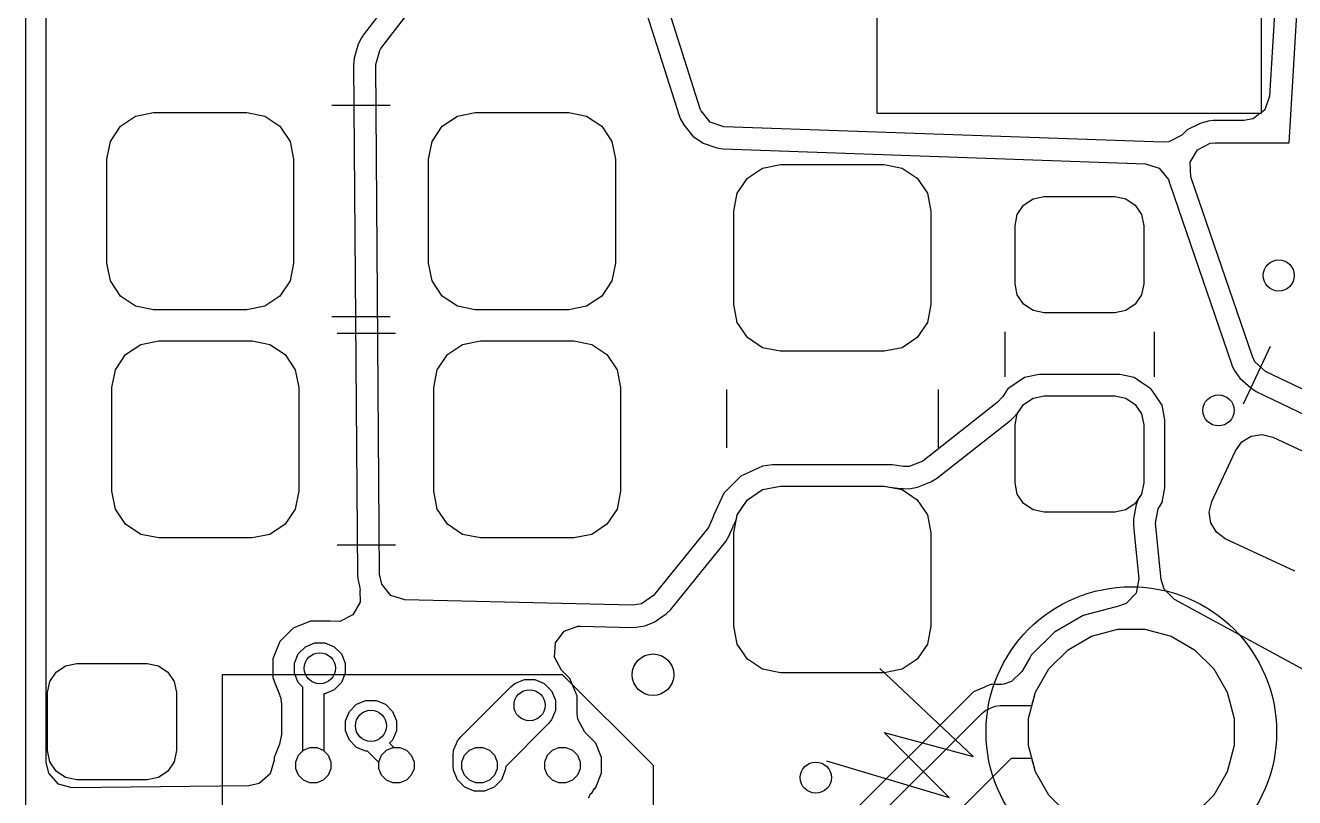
# Model space of a CAD drawing. Extents: x -28 to 34.6, y -6.7 to 48.3.
# Drawn here: x 15.5 to 21.61, y 0.62 to 4.34 of the extents above; entities that cross this region are included whole.
import ezdxf

# ---------------------------------------------------------------- set-up
doc = ezdxf.new("R2010")
doc.units = 0
doc.layers.add('BLACK', color=7, linetype='CONTINUOUS')

msp = doc.modelspace()

# ---------------------------------------------------------------- linework, layer by layer
at = {"layer": 'BLACK', "linetype": 'CONTINUOUS'}
for p, q in [((15.497245, 15.404511), (15.497245, 0)), ((15.597745, 0.785626), (15.597745, 6.620496)), ((21.584332, 3.771502), (21.756669, 6.615072)), ((19.599332, 3.911502), (19.599332, 5.411502)), ((19.599332, 3.911502), (19.599332, 5.411502)), ((21.449332, 5.411502), (21.449332, 3.911502)), ((21.449332, 5.411502), (21.449332, 3.911502)), ((18.747915, 3.934923), (18.394417, 5.051232)), ((18.343286, 4.857936), (18.645797, 3.902635)), ((17.210094, 4.225239), (17.581309, 4.711354)), ((21.531089, 4.663388), (21.490587, 3.995101)), ((17.258321, 4.464861), (17.124959, 4.290219)), ((17.122185, 4.286415), (17.11591, 4.277396)), ((17.124959, 4.290219), (17.122185, 4.286415)), ((17.100837, 4.245618), (17.081669, 4.178445)), ((17.100839, 4.245622), (17.100837, 4.245618)), ((17.11591, 4.277396), (17.100839, 4.245622)), ((17.203828, 4.216232), (17.210094, 4.225239)), ((17.081667, 4.178437), (17.077558, 4.148226)), ((17.081669, 4.178445), (17.081667, 4.178437)), ((17.184656, 4.149045), (17.203828, 4.216232)), ((17.077558, 4.148226), (17.096316, 1.690893)), ((17.201693, 1.917138), (17.184656, 4.149045)), ((21.490587, 3.995101), (21.466883, 3.929375)), ((16.028228, 3.899375), (16.114332, 3.916502)), ((16.028228, 3.899375), (16.114332, 3.916502)), ((16.114332, 3.916502), (16.564332, 3.916502)), ((16.114332, 3.916502), (16.564332, 3.916502)), ((16.564332, 3.916502), (16.650436, 3.899375)), ((16.564332, 3.916502), (16.650436, 3.899375)), ((17.254912, 3.951502), (16.973752, 3.951502)), ((17.578228, 3.899375), (17.664332, 3.916502)), ((17.578228, 3.899375), (17.664332, 3.916502)), ((17.664332, 3.916502), (18.114332, 3.916502)), ((17.664332, 3.916502), (18.114332, 3.916502)), ((18.114332, 3.916502), (18.200436, 3.899375)), ((18.114332, 3.916502), (18.200436, 3.899375)), ((18.751598, 3.924833), (18.747915, 3.934923)), ((18.795473, 3.870458), (18.751598, 3.924833)), ((21.466883, 3.929375), (21.449332, 3.915937)), ((21.449332, 3.915937), (21.449332, 3.911502)), ((15.955233, 3.850601), (16.028228, 3.899375)), ((15.955233, 3.850601), (16.028228, 3.899375)), ((16.650436, 3.899375), (16.723431, 3.850601)), ((16.650436, 3.899375), (16.723431, 3.850601)), ((17.505233, 3.850601), (17.578228, 3.899375)), ((17.505233, 3.850601), (17.578228, 3.899375)), ((18.200436, 3.899375), (18.273431, 3.850601)), ((18.200436, 3.899375), (18.273431, 3.850601)), ((18.645797, 3.902635), (18.647317, 3.898174)), ((18.647317, 3.898174), (18.650989, 3.888113)), ((18.650989, 3.888113), (18.650992, 3.888107)), ((18.650992, 3.888107), (18.668244, 3.857584)), ((18.668244, 3.857584), (18.668246, 3.85758)), ((18.668246, 3.85758), (18.712123, 3.803203)), ((18.861781, 3.848434), (18.795473, 3.870458)), ((21.449332, 3.911502), (19.599332, 3.911502)), ((21.449332, 3.911502), (19.599332, 3.911502)), ((21.156026, 3.864682), (21.093824, 3.832862)), ((21.156027, 3.864683), (21.156026, 3.864682)), ((21.19479, 3.875966), (21.156027, 3.864683)), ((21.217857, 3.878132), (21.19479, 3.875966)), ((21.217879, 3.878134), (21.217857, 3.878132)), ((21.227883, 3.878602), (21.217879, 3.878134)), ((21.366814, 3.878602), (21.227883, 3.878602)), ((21.411408, 3.886898), (21.366814, 3.878602)), ((21.443541, 3.911502), (21.411408, 3.886898)), ((21.449332, 3.911502), (21.443541, 3.911502)), ((15.906459, 3.777606), (15.955233, 3.850601)), ((15.906459, 3.777606), (15.955233, 3.850601)), ((16.723431, 3.850601), (16.772205, 3.777606)), ((16.723431, 3.850601), (16.772205, 3.777606)), ((17.456459, 3.777606), (17.505233, 3.850601)), ((17.456459, 3.777606), (17.505233, 3.850601)), ((18.273431, 3.850601), (18.322205, 3.777606)), ((18.273431, 3.850601), (18.322205, 3.777606)), ((18.712123, 3.803203), (18.712126, 3.803201)), ((18.712126, 3.803201), (18.76171, 3.76882)), ((20.978047, 3.77418), (18.861781, 3.848434)), ((21.067682, 3.808092), (21.005479, 3.776272)), ((21.093819, 3.832858), (21.067682, 3.808092)), ((21.093824, 3.832862), (21.093819, 3.832858)), ((15.889332, 3.691502), (15.906459, 3.777606)), ((15.889332, 3.691502), (15.906459, 3.777606)), ((16.772205, 3.777606), (16.789332, 3.691502)), ((16.772205, 3.777606), (16.789332, 3.691502)), ((17.439332, 3.691502), (17.456459, 3.777606)), ((17.439332, 3.691502), (17.456459, 3.777606)), ((18.322205, 3.777606), (18.339332, 3.691502)), ((18.322205, 3.777606), (18.339332, 3.691502)), ((18.76171, 3.76882), (18.761712, 3.768819)), ((18.761712, 3.768819), (18.761714, 3.768818)), ((18.761714, 3.768818), (18.761716, 3.768818)), ((18.761716, 3.768818), (18.761717, 3.768817)), ((18.761717, 3.768817), (18.828014, 3.746796)), ((18.828014, 3.746796), (18.828018, 3.746796)), ((18.828018, 3.746796), (18.828022, 3.746794)), ((18.828022, 3.746794), (18.858025, 3.7414)), ((18.858025, 3.7414), (20.892429, 3.670019)), ((21.005479, 3.776272), (20.978047, 3.77418)), ((21.107477, 3.677114), (21.142601, 3.737513)), ((21.142601, 3.737513), (21.204804, 3.769334)), ((21.204804, 3.769334), (21.227889, 3.771502)), ((21.227889, 3.771502), (21.584332, 3.771502)), ((15.889332, 3.191502), (15.889332, 3.691502)), ((15.889332, 3.191502), (15.889332, 3.691502)), ((16.789332, 3.691502), (16.789332, 3.191502)), ((16.789332, 3.691502), (16.789332, 3.191502)), ((17.439332, 3.191502), (17.439332, 3.691502)), ((17.439332, 3.191502), (17.439332, 3.691502)), ((18.339332, 3.691502), (18.339332, 3.191502)), ((18.339332, 3.691502), (18.339332, 3.191502)), ((20.892429, 3.670019), (20.958735, 3.647995)), ((21.110582, 3.607314), (21.107477, 3.677114)), ((18.975233, 3.600601), (19.048228, 3.649375)), ((18.975233, 3.600601), (19.048228, 3.649375)), ((19.048228, 3.649375), (19.134332, 3.666502)), ((19.048228, 3.649375), (19.134332, 3.666502)), ((19.134332, 3.666502), (19.634332, 3.666502)), ((19.134332, 3.666502), (19.634332, 3.666502)), ((19.634332, 3.666502), (19.720436, 3.649375)), ((19.634332, 3.666502), (19.720436, 3.649375)), ((19.720436, 3.649375), (19.793431, 3.600601)), ((19.720436, 3.649375), (19.793431, 3.600601)), ((20.958735, 3.647995), (21.00261, 3.59362)), ((21.407493, 2.740651), (21.110582, 3.607314)), ((18.926459, 3.527606), (18.975233, 3.600601)), ((18.926459, 3.527606), (18.975233, 3.600601)), ((19.793431, 3.600601), (19.842205, 3.527606)), ((19.793431, 3.600601), (19.842205, 3.527606)), ((21.00261, 3.59362), (21.007647, 3.576762)), ((21.007647, 3.576762), (21.008129, 3.576889)), ((21.008129, 3.576889), (21.009263, 3.572603)), ((21.009263, 3.572603), (21.306174, 2.70594)), ((18.909332, 3.441502), (18.926459, 3.527606)), ((18.909332, 3.441502), (18.926459, 3.527606)), ((19.842205, 3.527606), (19.859332, 3.441502)), ((19.842205, 3.527606), (19.859332, 3.441502)), ((20.305337, 3.470497), (20.350756, 3.500845)), ((20.305337, 3.470497), (20.350756, 3.500845)), ((20.350756, 3.500845), (20.404332, 3.511502)), ((20.350756, 3.500845), (20.404332, 3.511502)), ((20.404332, 3.511502), (20.744332, 3.511502)), ((20.404332, 3.511502), (20.744332, 3.511502)), ((20.744332, 3.511502), (20.797908, 3.500845)), ((20.744332, 3.511502), (20.797908, 3.500845)), ((20.797908, 3.500845), (20.843327, 3.470497)), ((20.797908, 3.500845), (20.843327, 3.470497)), ((18.909332, 2.991502), (18.909332, 3.441502)), ((18.909332, 2.991502), (18.909332, 3.441502)), ((19.859332, 3.441502), (19.859332, 2.991502)), ((19.859332, 3.441502), (19.859332, 2.991502)), ((20.264332, 3.371502), (20.274989, 3.425078)), ((20.264332, 3.371502), (20.274989, 3.425078)), ((20.274989, 3.425078), (20.305337, 3.470497)), ((20.274989, 3.425078), (20.305337, 3.470497)), ((20.843327, 3.470497), (20.873675, 3.425078)), ((20.843327, 3.470497), (20.873675, 3.425078)), ((20.873675, 3.425078), (20.884332, 3.371502)), ((20.873675, 3.425078), (20.884332, 3.371502)), ((20.264332, 3.091502), (20.264332, 3.371502)), ((20.264332, 3.091502), (20.264332, 3.371502)), ((20.884332, 3.371502), (20.884332, 3.091502)), ((20.884332, 3.371502), (20.884332, 3.091502)), ((15.906459, 3.105398), (15.889332, 3.191502)), ((15.906459, 3.105398), (15.889332, 3.191502)), ((16.789332, 3.191502), (16.772205, 3.105398)), ((16.789332, 3.191502), (16.772205, 3.105398)), ((17.456459, 3.105398), (17.439332, 3.191502)), ((17.456459, 3.105398), (17.439332, 3.191502)), ((18.339332, 3.191502), (18.322205, 3.105398)), ((18.339332, 3.191502), (18.322205, 3.105398)), ((15.955233, 3.032403), (15.906459, 3.105398)), ((15.955233, 3.032403), (15.906459, 3.105398)), ((16.772205, 3.105398), (16.723431, 3.032403)), ((16.772205, 3.105398), (16.723431, 3.032403)), ((17.505233, 3.032403), (17.456459, 3.105398)), ((17.505233, 3.032403), (17.456459, 3.105398)), ((18.322205, 3.105398), (18.273431, 3.032403)), ((18.322205, 3.105398), (18.273431, 3.032403)), ((20.274989, 3.037926), (20.264332, 3.091502)), ((20.274989, 3.037926), (20.264332, 3.091502)), ((20.884332, 3.091502), (20.873675, 3.037926)), ((20.884332, 3.091502), (20.873675, 3.037926)), ((16.028228, 2.983629), (15.955233, 3.032403)), ((16.028228, 2.983629), (15.955233, 3.032403)), ((16.723431, 3.032403), (16.650436, 2.983629)), ((16.723431, 3.032403), (16.650436, 2.983629)), ((17.578228, 2.983629), (17.505233, 3.032403)), ((17.578228, 2.983629), (17.505233, 3.032403)), ((18.273431, 3.032403), (18.200436, 2.983629)), ((18.273431, 3.032403), (18.200436, 2.983629)), ((20.305337, 2.992507), (20.274989, 3.037926)), ((20.305337, 2.992507), (20.274989, 3.037926)), ((20.873675, 3.037926), (20.843327, 2.992507)), ((20.873675, 3.037926), (20.843327, 2.992507)), ((16.114332, 2.966502), (16.028228, 2.983629)), ((16.114332, 2.966502), (16.028228, 2.983629)), ((16.564332, 2.966502), (16.114332, 2.966502)), ((16.564332, 2.966502), (16.114332, 2.966502)), ((16.650436, 2.983629), (16.564332, 2.966502)), ((16.650436, 2.983629), (16.564332, 2.966502)), ((17.664332, 2.966502), (17.578228, 2.983629)), ((17.664332, 2.966502), (17.578228, 2.983629)), ((18.114332, 2.966502), (17.664332, 2.966502)), ((18.114332, 2.966502), (17.664332, 2.966502)), ((18.200436, 2.983629), (18.114332, 2.966502)), ((18.200436, 2.983629), (18.114332, 2.966502)), ((18.926459, 2.905398), (18.909332, 2.991502)), ((18.926459, 2.905398), (18.909332, 2.991502)), ((19.859332, 2.991502), (19.842205, 2.905398)), ((19.859332, 2.991502), (19.842205, 2.905398)), ((20.350756, 2.962159), (20.305337, 2.992507)), ((20.350756, 2.962159), (20.305337, 2.992507)), ((20.404332, 2.951502), (20.350756, 2.962159)), ((20.404332, 2.951502), (20.350756, 2.962159)), ((20.744332, 2.951502), (20.404332, 2.951502)), ((20.744332, 2.951502), (20.404332, 2.951502)), ((20.797908, 2.962159), (20.744332, 2.951502)), ((20.797908, 2.962159), (20.744332, 2.951502)), ((20.843327, 2.992507), (20.797908, 2.962159)), ((20.843327, 2.992507), (20.797908, 2.962159)), ((17.254912, 2.931502), (16.973752, 2.931502)), ((18.975233, 2.832403), (18.926459, 2.905398)), ((18.975233, 2.832403), (18.926459, 2.905398)), ((19.842205, 2.905398), (19.793431, 2.832403)), ((19.842205, 2.905398), (19.793431, 2.832403)), ((16.053228, 2.799375), (16.139332, 2.816502)), ((16.053228, 2.799375), (16.139332, 2.816502)), ((16.139332, 2.816502), (16.589332, 2.816502)), ((16.139332, 2.816502), (16.589332, 2.816502)), ((16.589332, 2.816502), (16.675436, 2.799375)), ((16.589332, 2.816502), (16.675436, 2.799375)), ((17.279912, 2.851502), (16.998752, 2.851502)), ((17.603228, 2.799375), (17.689332, 2.816502)), ((17.603228, 2.799375), (17.689332, 2.816502)), ((17.689332, 2.816502), (18.139332, 2.816502)), ((17.689332, 2.816502), (18.139332, 2.816502)), ((18.139332, 2.816502), (18.225436, 2.799375)), ((18.139332, 2.816502), (18.225436, 2.799375)), ((19.048228, 2.783629), (18.975233, 2.832403)), ((19.048228, 2.783629), (18.975233, 2.832403)), ((19.793431, 2.832403), (19.720436, 2.783629)), ((19.793431, 2.832403), (19.720436, 2.783629)), ((20.214332, 2.859338), (20.214332, 2.643666)), ((20.934332, 2.859338), (20.934332, 2.643666)), ((15.980233, 2.750601), (16.053228, 2.799375)), ((15.980233, 2.750601), (16.053228, 2.799375)), ((16.675436, 2.799375), (16.748431, 2.750601)), ((16.675436, 2.799375), (16.748431, 2.750601)), ((17.530233, 2.750601), (17.603228, 2.799375)), ((17.530233, 2.750601), (17.603228, 2.799375)), ((18.225436, 2.799375), (18.298431, 2.750601)), ((18.225436, 2.799375), (18.298431, 2.750601)), ((19.134332, 2.766502), (19.048228, 2.783629)), ((19.134332, 2.766502), (19.048228, 2.783629)), ((19.634332, 2.766502), (19.134332, 2.766502)), ((19.634332, 2.766502), (19.134332, 2.766502)), ((19.720436, 2.783629), (19.634332, 2.766502)), ((19.720436, 2.783629), (19.634332, 2.766502)), ((21.365004, 2.512851), (21.494867, 2.791343)), ((15.931459, 2.677606), (15.980233, 2.750601)), ((15.931459, 2.677606), (15.980233, 2.750601)), ((16.748431, 2.750601), (16.797205, 2.677606)), ((16.748431, 2.750601), (16.797205, 2.677606)), ((17.481459, 2.677606), (17.530233, 2.750601)), ((17.481459, 2.677606), (17.530233, 2.750601)), ((18.298431, 2.750601), (18.347205, 2.677606)), ((18.298431, 2.750601), (18.347205, 2.677606)), ((21.306174, 2.70594), (21.310651, 2.694912)), ((21.310651, 2.694912), (21.3224, 2.670036)), ((21.419242, 2.715775), (21.407493, 2.740651)), ((21.471177, 2.669036), (21.419242, 2.715775)), ((15.914332, 2.591502), (15.931459, 2.677606)), ((15.914332, 2.591502), (15.931459, 2.677606)), ((16.797205, 2.677606), (16.814332, 2.591502)), ((16.797205, 2.677606), (16.814332, 2.591502)), ((17.464332, 2.591502), (17.481459, 2.677606)), ((17.464332, 2.591502), (17.481459, 2.677606)), ((18.347205, 2.677606), (18.364332, 2.591502)), ((18.347205, 2.677606), (18.364332, 2.591502)), ((20.309869, 2.639555), (20.229787, 2.586047)), ((20.309873, 2.639557), (20.309869, 2.639555)), ((20.380483, 2.653602), (20.309873, 2.639557)), ((20.380488, 2.653602), (20.380483, 2.653602)), ((20.768176, 2.653602), (20.380488, 2.653602)), ((20.76818, 2.653602), (20.768176, 2.653602)), ((20.83879, 2.639557), (20.76818, 2.653602)), ((20.838793, 2.639556), (20.83879, 2.639557)), ((20.838795, 2.639555), (20.838793, 2.639556)), ((20.87087, 2.618123), (20.838795, 2.639555)), ((21.3224, 2.670036), (21.347598, 2.636166)), ((21.347598, 2.636166), (21.399533, 2.589427)), ((22.199397, 2.319788), (21.471177, 2.669036)), ((15.914332, 2.091502), (15.914332, 2.591502)), ((15.914332, 2.091502), (15.914332, 2.591502)), ((16.814332, 2.591502), (16.814332, 2.091502)), ((16.814332, 2.591502), (16.814332, 2.091502)), ((17.464332, 2.091502), (17.464332, 2.591502)), ((17.464332, 2.091502), (17.464332, 2.591502)), ((18.364332, 2.591502), (18.364332, 2.091502)), ((18.364332, 2.591502), (18.364332, 2.091502)), ((18.874332, 2.582082), (18.874332, 2.300922)), ((19.894332, 2.582082), (19.894332, 2.300922)), ((20.229787, 2.586047), (20.204775, 2.548614)), ((20.918876, 2.586047), (20.87087, 2.618123)), ((20.927952, 2.572463), (20.918876, 2.586047)), ((20.972385, 2.505965), (20.927952, 2.572463)), ((21.399533, 2.589427), (21.424864, 2.572467)), ((21.424864, 2.572467), (22.153084, 2.223219)), ((20.178449, 2.520134), (19.819455, 2.237081)), ((20.204775, 2.548614), (20.178449, 2.520134)), ((20.274989, 2.465078), (20.305337, 2.510497)), ((20.274989, 2.465078), (20.305337, 2.510497)), ((20.279121, 2.471263), (20.305337, 2.510497)), ((20.305337, 2.510497), (20.350756, 2.540845)), ((20.305337, 2.510497), (20.350756, 2.540845)), ((20.305337, 2.510497), (20.350756, 2.540845)), ((20.350756, 2.540845), (20.404332, 2.551502)), ((20.350756, 2.540845), (20.404332, 2.551502)), ((20.350756, 2.540845), (20.404332, 2.551502)), ((20.404332, 2.551502), (20.744332, 2.551502)), ((20.404332, 2.551502), (20.744332, 2.551502)), ((20.404332, 2.551502), (20.744332, 2.551502)), ((20.744332, 2.551502), (20.797908, 2.540845)), ((20.744332, 2.551502), (20.797908, 2.540845)), ((20.744332, 2.551502), (20.797908, 2.540845)), ((20.797908, 2.540845), (20.843327, 2.510497)), ((20.797908, 2.540845), (20.843327, 2.510497)), ((20.797908, 2.540845), (20.843327, 2.510497)), ((20.843327, 2.510497), (20.873675, 2.465078)), ((20.843327, 2.510497), (20.873675, 2.465078)), ((20.843327, 2.510497), (20.873675, 2.465078)), ((20.24476, 2.436032), (20.257096, 2.447435)), ((20.257096, 2.447435), (20.279121, 2.471263)), ((20.264332, 2.411502), (20.274989, 2.465078)), ((20.264332, 2.411502), (20.274989, 2.465078)), ((20.873675, 2.465078), (20.884332, 2.411502)), ((20.873675, 2.465078), (20.884332, 2.411502)), ((20.873675, 2.465078), (20.884332, 2.411502)), ((20.972385, 2.505962), (20.972385, 2.505965)), ((20.972386, 2.505961), (20.972385, 2.505962)), ((20.986431, 2.435351), (20.972386, 2.505961)), ((19.885766, 2.152979), (20.24476, 2.436032)), ((20.264332, 2.131502), (20.264332, 2.411502)), ((20.264332, 2.131502), (20.264332, 2.411502)), ((20.884332, 2.411502), (20.884332, 2.131502)), ((20.884332, 2.411502), (20.884332, 2.131502)), ((20.884332, 2.411502), (20.884332, 2.131502)), ((20.986432, 2.435349), (20.986431, 2.435351)), ((20.986432, 2.435346), (20.986432, 2.435349)), ((20.986432, 2.107658), (20.986432, 2.435346)), ((21.325832, 2.286874), (21.356978, 2.329353)), ((21.325832, 2.286874), (21.356978, 2.329353)), ((21.356978, 2.329353), (21.402011, 2.356679)), ((21.356978, 2.329353), (21.402011, 2.356679)), ((21.402011, 2.356679), (21.454072, 2.364693)), ((21.402011, 2.356679), (21.454072, 2.364693)), ((21.454072, 2.364693), (21.505237, 2.352172)), ((21.454072, 2.364693), (21.505237, 2.352172)), ((21.505237, 2.352172), (21.840571, 2.195804)), ((21.505237, 2.352172), (21.840571, 2.195804)), ((21.211725, 2.042171), (21.325832, 2.286874)), ((21.211725, 2.042171), (21.325832, 2.286874)), ((19.048362, 2.212329), (18.94382, 2.16358)), ((19.04837, 2.212331), (19.048362, 2.212329)), ((19.096003, 2.218602), (19.04837, 2.212331)), ((19.672652, 2.218602), (19.096003, 2.218602)), ((19.672659, 2.218602), (19.672652, 2.218602)), ((19.672663, 2.218602), (19.672659, 2.218602)), ((19.672671, 2.218601), (19.672663, 2.218602)), ((19.726496, 2.211515), (19.672671, 2.218601)), ((19.754623, 2.211031), (19.726496, 2.211515)), ((19.819455, 2.237081), (19.754623, 2.211031)), ((18.94382, 2.16358), (18.862254, 2.082014)), ((19.859386, 2.137703), (19.885766, 2.152979)), ((15.931459, 2.005398), (15.914332, 2.091502)), ((15.931459, 2.005398), (15.914332, 2.091502)), ((16.814332, 2.091502), (16.797205, 2.005398)), ((16.814332, 2.091502), (16.797205, 2.005398)), ((17.481459, 2.005398), (17.464332, 2.091502)), ((17.481459, 2.005398), (17.464332, 2.091502)), ((18.364332, 2.091502), (18.347205, 2.005398)), ((18.364332, 2.091502), (18.347205, 2.005398)), ((18.862254, 2.082014), (18.813504, 1.977469)), ((18.975233, 2.050601), (19.048228, 2.099375)), ((18.975233, 2.050601), (19.048228, 2.099375)), ((18.975233, 2.050601), (19.048228, 2.099375)), ((19.048228, 2.099375), (19.134332, 2.116502)), ((19.048228, 2.099375), (19.134332, 2.116502)), ((19.048228, 2.099375), (19.134332, 2.116502)), ((19.134332, 2.116502), (19.634332, 2.116502)), ((19.134332, 2.116502), (19.634332, 2.116502)), ((19.134332, 2.116502), (19.634332, 2.116502)), ((19.634332, 2.116502), (19.660429, 2.111312)), ((19.634332, 2.116502), (19.720436, 2.099375)), ((19.634332, 2.116502), (19.720436, 2.099375)), ((19.660429, 2.111312), (19.673699, 2.110441)), ((19.673699, 2.110441), (19.712518, 2.105331)), ((19.712518, 2.105331), (19.724653, 2.104431)), ((19.720436, 2.099375), (19.793431, 2.050601)), ((19.720436, 2.099375), (19.793431, 2.050601)), ((19.724653, 2.104431), (19.75278, 2.103947)), ((19.75278, 2.103947), (19.794554, 2.111653)), ((19.794554, 2.111653), (19.859386, 2.137703)), ((20.274989, 2.077926), (20.264332, 2.131502)), ((20.274989, 2.077926), (20.264332, 2.131502)), ((20.884332, 2.131502), (20.873675, 2.077926)), ((20.884332, 2.131502), (20.873675, 2.077926)), ((20.884332, 2.131502), (20.873675, 2.077926)), ((20.972385, 2.037039), (20.986432, 2.107658)), ((18.926459, 1.977606), (18.975233, 2.050601)), ((18.926459, 1.977606), (18.975233, 2.050601)), ((18.948888, 2.011174), (18.975233, 2.050601)), ((19.793431, 2.050601), (19.842205, 1.977606)), ((19.793431, 2.050601), (19.842205, 1.977606)), ((20.305337, 2.032507), (20.274989, 2.077926)), ((20.305337, 2.032507), (20.274989, 2.077926)), ((20.350756, 2.002159), (20.305337, 2.032507)), ((20.350756, 2.002159), (20.305337, 2.032507)), ((20.843327, 2.032507), (20.797908, 2.002159)), ((20.843327, 2.032507), (20.797908, 2.002159)), ((20.84828, 2.027087), (20.835365, 1.958435)), ((20.873675, 2.077926), (20.843327, 2.032507)), ((20.873675, 2.077926), (20.843327, 2.032507)), ((20.848284, 2.0271), (20.84828, 2.027087)), ((20.859193, 2.056254), (20.848284, 2.0271)), ((20.873675, 2.077926), (20.859193, 2.056254)), ((20.953536, 2.007291), (20.960897, 2.019848)), ((20.960897, 2.019848), (20.972385, 2.037039)), ((21.199205, 1.991007), (21.211725, 2.042171)), ((21.199205, 1.991007), (21.211725, 2.042171)), ((15.980233, 1.932403), (15.931459, 2.005398)), ((15.980233, 1.932403), (15.931459, 2.005398)), ((16.797205, 2.005398), (16.748431, 1.932403)), ((16.797205, 2.005398), (16.748431, 1.932403)), ((17.530233, 1.932403), (17.481459, 2.005398)), ((17.530233, 1.932403), (17.481459, 2.005398)), ((18.347205, 2.005398), (18.298431, 1.932403)), ((18.347205, 2.005398), (18.298431, 1.932403)), ((18.809393, 1.968788), (18.787262, 1.917138)), ((18.81085, 1.968363), (18.809393, 1.968788)), ((18.813504, 1.977469), (18.81085, 1.968363)), ((18.909332, 1.891502), (18.926459, 1.977606)), ((18.909332, 1.891502), (18.926459, 1.977606)), ((18.918058, 1.948269), (18.922532, 1.957864)), ((18.922532, 1.957864), (18.926459, 1.977606)), ((18.926459, 1.977606), (18.945479, 2.006073)), ((18.945479, 2.006073), (18.945648, 2.006845)), ((18.945648, 2.006845), (18.948888, 2.011174)), ((19.842205, 1.977606), (19.859332, 1.891502)), ((19.842205, 1.977606), (19.859332, 1.891502)), ((20.404332, 1.991502), (20.350756, 2.002159)), ((20.404332, 1.991502), (20.350756, 2.002159)), ((20.744332, 1.991502), (20.404332, 1.991502)), ((20.744332, 1.991502), (20.404332, 1.991502)), ((20.797908, 2.002159), (20.744332, 1.991502)), ((20.797908, 2.002159), (20.744332, 1.991502)), ((20.835365, 1.958429), (20.834806, 1.945462)), ((20.835365, 1.958435), (20.835365, 1.958429)), ((20.940619, 1.938629), (20.953536, 2.007291)), ((21.207219, 1.938945), (21.199205, 1.991007)), ((21.207219, 1.938945), (21.199205, 1.991007)), ((16.053228, 1.883629), (15.980233, 1.932403)), ((16.053228, 1.883629), (15.980233, 1.932403)), ((16.748431, 1.932403), (16.675436, 1.883629)), ((16.748431, 1.932403), (16.675436, 1.883629)), ((17.203414, 1.691705), (17.201693, 1.917138)), ((17.603228, 1.883629), (17.530233, 1.932403)), ((17.603228, 1.883629), (17.530233, 1.932403)), ((18.298431, 1.932403), (18.225436, 1.883629)), ((18.298431, 1.932403), (18.225436, 1.883629)), ((18.787262, 1.917138), (18.522683, 1.589059)), ((18.885706, 1.874957), (18.905699, 1.921619)), ((18.905699, 1.921619), (18.907258, 1.925104)), ((18.907258, 1.925104), (18.908725, 1.928251)), ((18.908725, 1.928251), (18.90968, 1.929928)), ((18.90968, 1.929928), (18.917004, 1.945462)), ((18.917004, 1.945462), (18.918058, 1.948269)), ((20.834806, 1.945462), (20.834051, 1.927972)), ((20.834051, 1.927972), (20.839353, 1.874957)), ((20.967804, 1.666782), (20.940619, 1.938629)), ((21.234544, 1.893913), (21.207219, 1.938945)), ((21.234544, 1.893913), (21.207219, 1.938945)), ((16.139332, 1.866502), (16.053228, 1.883629)), ((16.139332, 1.866502), (16.053228, 1.883629)), ((16.589332, 1.866502), (16.139332, 1.866502)), ((16.589332, 1.866502), (16.139332, 1.866502)), ((16.675436, 1.883629), (16.589332, 1.866502)), ((16.675436, 1.883629), (16.589332, 1.866502)), ((17.689332, 1.866502), (17.603228, 1.883629)), ((17.689332, 1.866502), (17.603228, 1.883629)), ((18.139332, 1.866502), (17.689332, 1.866502)), ((18.139332, 1.866502), (17.689332, 1.866502)), ((18.225436, 1.883629), (18.139332, 1.866502)), ((18.225436, 1.883629), (18.139332, 1.866502)), ((18.606051, 1.521827), (18.87063, 1.849906)), ((18.87063, 1.849906), (18.885706, 1.874957)), ((18.909332, 1.441502), (18.909332, 1.891502)), ((18.909332, 1.441502), (18.909332, 1.891502)), ((19.859332, 1.891502), (19.859332, 1.441502)), ((19.859332, 1.891502), (19.859332, 1.441502)), ((20.839353, 1.874957), (20.85986, 1.66988)), ((21.277023, 1.862766), (21.234544, 1.893913)), ((21.277023, 1.862766), (21.234544, 1.893913)), ((21.612357, 1.706398), (21.277023, 1.862766)), ((21.612357, 1.706398), (21.277023, 1.862766)), ((17.279912, 1.831502), (16.998752, 1.831502)), ((17.096316, 1.690893), (17.098584, 1.66977)), ((17.098584, 1.66977), (17.098585, 1.669766)), ((17.098585, 1.669766), (17.105848, 1.635059)), ((17.21344, 1.643798), (17.203414, 1.691705)), ((20.85986, 1.66988), (20.846943, 1.601215)), ((20.982473, 1.619481), (20.967804, 1.666782)), ((17.105848, 1.635059), (17.110151, 1.614502)), ((17.110151, 1.614502), (17.10761, 1.613971)), ((17.10761, 1.613971), (17.110008, 1.556512)), ((17.257945, 1.589936), (17.21344, 1.643798)), ((17.324505, 1.568686), (17.257945, 1.589936)), ((20.846943, 1.601215), (20.798954, 1.550433)), ((21.031976, 1.570174), (20.982473, 1.619481)), ((17.110008, 1.556512), (17.074717, 1.496211)), ((18.423255, 1.542934), (17.324505, 1.568686)), ((18.465276, 1.549231), (18.423255, 1.542934)), ((18.522683, 1.589059), (18.465276, 1.549231)), ((20.74507, 1.533604), (20.591929, 1.492569)), ((20.752668, 1.534604), (20.74507, 1.533604)), ((20.798954, 1.550433), (20.752668, 1.534604)), ((21.673014, 1.221784), (21.031976, 1.570174)), ((17.074717, 1.496211), (17.012426, 1.464561)), ((18.526326, 1.461235), (18.583733, 1.501063)), ((18.583733, 1.501063), (18.606051, 1.521827)), ((20.591929, 1.492569), (20.454635, 1.413303)), ((16.78706, 1.431182), (16.723177, 1.367299)), ((16.870528, 1.465756), (16.78706, 1.431182)), ((16.87053, 1.465756), (16.870528, 1.465756)), ((16.960876, 1.465756), (16.87053, 1.465756)), ((16.960881, 1.465756), (16.960876, 1.465756)), ((16.965492, 1.464839), (16.960881, 1.465756)), ((17.012426, 1.464561), (16.965492, 1.464839)), ((18.051246, 1.3611), (18.093118, 1.417033)), ((18.093118, 1.417033), (18.158582, 1.44145)), ((18.158582, 1.44145), (18.170334, 1.441732)), ((18.170334, 1.441732), (18.420746, 1.435863)), ((18.420746, 1.435863), (18.439127, 1.437017)), ((18.439127, 1.437017), (18.481148, 1.443314)), ((18.481148, 1.443314), (18.526326, 1.461235)), ((18.926459, 1.355398), (18.909332, 1.441502)), ((18.926459, 1.355398), (18.909332, 1.441502)), ((19.859332, 1.441502), (19.842205, 1.355398)), ((19.859332, 1.441502), (19.842205, 1.355398)), ((20.454632, 1.413301), (20.342533, 1.301202)), ((20.454635, 1.413303), (20.454632, 1.413301)), ((20.63299, 1.393442), (20.759069, 1.427224)), ((20.63299, 1.393442), (20.759069, 1.427224)), ((20.759069, 1.427224), (20.889595, 1.427224)), ((20.759069, 1.427224), (20.889595, 1.427224)), ((20.889595, 1.427224), (21.015674, 1.393442)), ((20.889595, 1.427224), (21.015674, 1.393442)), ((16.723177, 1.367299), (16.688603, 1.283831)), ((16.846257, 1.34259), (16.891317, 1.361254)), ((16.891317, 1.361254), (16.940089, 1.361254)), ((16.940089, 1.361254), (16.985149, 1.34259)), ((18.046262, 1.291408), (18.051246, 1.3611)), ((18.975233, 1.282403), (18.926459, 1.355398)), ((18.975233, 1.282403), (18.926459, 1.355398)), ((19.842205, 1.355398), (19.793431, 1.282403)), ((19.842205, 1.355398), (19.793431, 1.282403)), ((20.519951, 1.328179), (20.63299, 1.393442)), ((20.519951, 1.328179), (20.63299, 1.393442)), ((21.015674, 1.393442), (21.128713, 1.328179)), ((21.015674, 1.393442), (21.128713, 1.328179)), ((16.793105, 1.263042), (16.811769, 1.308102)), ((16.811769, 1.308102), (16.846257, 1.34259)), ((16.985149, 1.34259), (17.019637, 1.308102)), ((17.019637, 1.308102), (17.038301, 1.263042)), ((18.079747, 1.230085), (18.046262, 1.291408)), ((20.335557, 1.289119), (20.299808, 1.227198)), ((20.342531, 1.301199), (20.335557, 1.289119)), ((20.342533, 1.301202), (20.342531, 1.301199)), ((20.427655, 1.235883), (20.519951, 1.328179)), ((20.427655, 1.235883), (20.519951, 1.328179)), ((21.128713, 1.328179), (21.221009, 1.235883)), ((21.128713, 1.328179), (21.221009, 1.235883)), ((15.645337, 1.220497), (15.690756, 1.250845)), ((15.645337, 1.220497), (15.690756, 1.250845)), ((15.690756, 1.250845), (15.744332, 1.261502)), ((15.690756, 1.250845), (15.744332, 1.261502)), ((15.744332, 1.261502), (16.084332, 1.261502)), ((15.744332, 1.261502), (16.084332, 1.261502)), ((16.084332, 1.261502), (16.137908, 1.250845)), ((16.084332, 1.261502), (16.137908, 1.250845)), ((16.137908, 1.250845), (16.183327, 1.220497)), ((16.137908, 1.250845), (16.183327, 1.220497)), ((16.688603, 1.283831), (16.688603, 1.193482)), ((16.793105, 1.21427), (16.793105, 1.263042)), ((17.038301, 1.263042), (17.038301, 1.21427)), ((18.120038, 1.189794), (18.079747, 1.230085)), ((19.048228, 1.233629), (18.975233, 1.282403)), ((19.048228, 1.233629), (18.975233, 1.282403)), ((19.134332, 1.216502), (19.048228, 1.233629)), ((19.134332, 1.216502), (19.048228, 1.233629)), ((20.061899, 0.813477), (19.613712, 1.237195)), ((19.720436, 1.233629), (19.634332, 1.216502)), ((19.720436, 1.233629), (19.634332, 1.216502)), ((19.793431, 1.282403), (19.720436, 1.233629)), ((19.793431, 1.282403), (19.720436, 1.233629)), ((20.299808, 1.227198), (20.297155, 1.222603)), ((20.362392, 1.122844), (20.427655, 1.235883)), ((20.362392, 1.122844), (20.427655, 1.235883)), ((21.221009, 1.235883), (21.286272, 1.122844)), ((21.221009, 1.235883), (21.286272, 1.122844)), ((15.604332, 1.121502), (15.614989, 1.175078)), ((15.604332, 1.121502), (15.614989, 1.175078)), ((15.614989, 1.175078), (15.645337, 1.220497)), ((15.614989, 1.175078), (15.645337, 1.220497)), ((16.183327, 1.220497), (16.213675, 1.175078)), ((16.183327, 1.220497), (16.213675, 1.175078)), ((16.213675, 1.175078), (16.224332, 1.121502)), ((16.213675, 1.175078), (16.224332, 1.121502)), ((16.447332, 1.208502), (18.083332, 1.208502)), ((16.447332, -0.064498), (16.447332, 1.208502)), ((16.688603, 1.193482), (16.69569, 1.176373)), ((16.69569, 1.176373), (16.721993, 1.112871)), ((16.811769, 1.16921), (16.793105, 1.21427)), ((16.833532, 1.147447), (16.811769, 1.16921)), ((17.019637, 1.16921), (16.985149, 1.134722)), ((17.038301, 1.21427), (17.019637, 1.16921)), ((17.836013, 1.149822), (17.855258, 1.165616)), ((17.855258, 1.165616), (17.901039, 1.184579)), ((17.901039, 1.184579), (17.950593, 1.184579)), ((17.950593, 1.184579), (17.996374, 1.165616)), ((17.996374, 1.165616), (18.031413, 1.130577)), ((18.083332, 1.208502), (18.519332, 0.772502)), ((18.152179, 1.112195), (18.120038, 1.189794)), ((19.634332, 1.216502), (19.134332, 1.216502)), ((19.634332, 1.216502), (19.134332, 1.216502)), ((20.209758, 1.162224), (20.199829, 1.160602)), ((20.246588, 1.174387), (20.209758, 1.162224)), ((20.297155, 1.222603), (20.246588, 1.174387)), ((15.604332, 0.841502), (15.604332, 1.121502)), ((15.604332, 0.841502), (15.604332, 1.121502)), ((16.224332, 1.121502), (16.224332, 0.841502)), ((16.224332, 1.121502), (16.224332, 0.841502)), ((16.721993, 1.112871), (16.723619, 1.104697)), ((16.723619, 1.104697), (16.726409, 1.100356)), ((16.833532, 0.840681), (16.833532, 1.147447)), ((16.940089, 1.116058), (16.935132, 1.116058)), ((16.935132, 1.116058), (16.935132, 0.840681)), ((16.985149, 1.134722), (16.940089, 1.116058)), ((17.594529, 0.908338), (17.836013, 1.149822)), ((20.063508, 1.125722), (17.983113, -0.954673)), ((18.031413, 1.130577), (18.050376, 1.084796)), ((18.154914, 1.105593), (18.152179, 1.112195)), ((18.154916, 1.105588), (18.154914, 1.105593)), ((18.154916, 1.019001), (18.154916, 1.105588)), ((20.063516, 1.125727), (20.063508, 1.125722)), ((20.113775, 1.146545), (20.063516, 1.125727)), ((20.11378, 1.146546), (20.113775, 1.146545)), ((20.127057, 1.152045), (20.11378, 1.146546)), ((20.147715, 1.160602), (20.127057, 1.152045)), ((20.199829, 1.160602), (20.147715, 1.160602)), ((20.32861, 0.996765), (20.362392, 1.122844)), ((20.345152, 1.058502), (20.362392, 1.122844)), ((21.286272, 1.122844), (21.320054, 0.996765)), ((21.286272, 1.122844), (21.320054, 0.996765)), ((16.726409, 1.100356), (16.731432, 1.065421)), ((16.731432, 1.065421), (16.731432, 0.919869)), ((17.057798, 1.030702), (17.092286, 1.06519)), ((17.092286, 1.06519), (17.137346, 1.083854)), ((17.137346, 1.083854), (17.186118, 1.083854)), ((17.186118, 1.083854), (17.231178, 1.06519)), ((17.231178, 1.06519), (17.265666, 1.030702)), ((18.050376, 1.084796), (18.050376, 1.035242)), ((20.122729, 1.037099), (20.16851, 1.056062)), ((20.16851, 1.056062), (20.193286, 1.058502)), ((20.193286, 1.058502), (20.345152, 1.058502)), ((17.039134, 0.985642), (17.057798, 1.030702)), ((17.039134, 0.93687), (17.039134, 0.985642)), ((17.265666, 1.030702), (17.28433, 0.985642)), ((17.28433, 0.985642), (17.28433, 0.93687)), ((17.61068, -1.471498), (20.103483, 1.021304)), ((18.031413, 0.989461), (18.015619, 0.970216)), ((18.050376, 1.035242), (18.031413, 0.989461)), ((18.15775, 0.992643), (18.154916, 1.019001)), ((18.191235, 0.93132), (18.15775, 0.992643)), ((20.103483, 1.021304), (20.122728, 1.037098)), ((20.122728, 1.037098), (20.122729, 1.037099)), ((20.32861, 0.866239), (20.32861, 0.996765)), ((21.320054, 0.996765), (21.320054, 0.866239)), ((21.320054, 0.996765), (21.320054, 0.866239)), ((16.731432, 0.919869), (16.721993, 0.872415)), ((17.057798, 0.89181), (17.039134, 0.93687)), ((17.28433, 0.93687), (17.265666, 0.89181)), ((18.015619, 0.970216), (17.810723, 0.765321)), ((18.244217, 0.878338), (18.191235, 0.93132)), ((19.947613, 0.615528), (19.633602, 0.928788)), ((19.633602, 0.928788), (20.061899, 0.813477)), ((16.721993, 0.872415), (16.695732, 0.809018)), ((16.836275, 0.843424), (16.867457, 0.85634)), ((16.836275, 0.843424), (16.867457, 0.85634)), ((16.867457, 0.85634), (16.901207, 0.85634)), ((16.867457, 0.85634), (16.901207, 0.85634)), ((16.901207, 0.85634), (16.932389, 0.843424)), ((16.901207, 0.85634), (16.932389, 0.843424)), ((17.092286, 0.857322), (17.057798, 0.89181)), ((17.137346, 0.838658), (17.092286, 0.857322)), ((17.236275, 0.843424), (17.267457, 0.85634)), ((17.236275, 0.843424), (17.267457, 0.85634)), ((17.265666, 0.89181), (17.250766, 0.87691)), ((17.250766, 0.87691), (17.271336, 0.85634)), ((17.267457, 0.85634), (17.301207, 0.85634)), ((17.267457, 0.85634), (17.301207, 0.85634)), ((17.271336, 0.85634), (17.301207, 0.85634)), ((17.301207, 0.85634), (17.332389, 0.843424)), ((17.301207, 0.85634), (17.332389, 0.843424)), ((17.301207, 0.85634), (17.332389, 0.843424)), ((17.559819, 0.843424), (17.573093, 0.875471)), ((17.573093, 0.875471), (17.578735, 0.889092)), ((17.578735, 0.889092), (17.578736, 0.889093)), ((17.578736, 0.889093), (17.594529, 0.908338)), ((17.636275, 0.843424), (17.667457, 0.85634)), ((17.636275, 0.843424), (17.667457, 0.85634)), ((17.667457, 0.85634), (17.701207, 0.85634)), ((17.667457, 0.85634), (17.701207, 0.85634)), ((17.701207, 0.85634), (17.732389, 0.843424)), ((17.701207, 0.85634), (17.732389, 0.843424)), ((18.036275, 0.843424), (18.067457, 0.85634)), ((18.036275, 0.843424), (18.067457, 0.85634)), ((18.036275, 0.843424), (18.067457, 0.85634)), ((18.067457, 0.85634), (18.101207, 0.85634)), ((18.067457, 0.85634), (18.101207, 0.85634)), ((18.067457, 0.85634), (18.101207, 0.85634)), ((18.101207, 0.85634), (18.132389, 0.843424)), ((18.101207, 0.85634), (18.132389, 0.843424)), ((18.101207, 0.85634), (18.132389, 0.843424)), ((18.244217, 0.878337), (18.244217, 0.878338)), ((18.244219, 0.878335), (18.244217, 0.878337)), ((18.272932, 0.809017), (18.244219, 0.878335)), ((20.362392, 0.74016), (20.32861, 0.866239)), ((21.320054, 0.866239), (21.286272, 0.74016)), ((21.320054, 0.866239), (21.286272, 0.74016)), ((15.614989, 0.787926), (15.604332, 0.841502)), ((15.614989, 0.787926), (15.604332, 0.841502)), ((16.224332, 0.841502), (16.213675, 0.787926)), ((16.224332, 0.841502), (16.213675, 0.787926)), ((16.695732, 0.796386), (16.676047, 0.729347)), ((16.695732, 0.809018), (16.695732, 0.796386)), ((16.799494, 0.788377), (16.81241, 0.819559)), ((16.799494, 0.788377), (16.81241, 0.819559)), ((16.799494, 0.788377), (16.81241, 0.819559)), ((16.81241, 0.819559), (16.836275, 0.843424)), ((16.81241, 0.819559), (16.836275, 0.843424)), ((16.81241, 0.819559), (16.833532, 0.840681)), ((16.932389, 0.843424), (16.956254, 0.819559)), ((16.932389, 0.843424), (16.956254, 0.819559)), ((16.935132, 0.840681), (16.956254, 0.819559)), ((16.956254, 0.819559), (16.96917, 0.788377)), ((16.956254, 0.819559), (16.96917, 0.788377)), ((16.956254, 0.819559), (16.96917, 0.788377)), ((17.145334, 0.838658), (17.137346, 0.838658)), ((17.199494, 0.784498), (17.145334, 0.838658)), ((17.199494, 0.788377), (17.21241, 0.819559)), ((17.199494, 0.788377), (17.21241, 0.819559)), ((17.21241, 0.819559), (17.236275, 0.843424)), ((17.21241, 0.819559), (17.236275, 0.843424)), ((17.332389, 0.843424), (17.356254, 0.819559)), ((17.332389, 0.843424), (17.356254, 0.819559)), ((17.332389, 0.843424), (17.356254, 0.819559)), ((17.356254, 0.819559), (17.36917, 0.788377)), ((17.356254, 0.819559), (17.36917, 0.788377)), ((17.356254, 0.819559), (17.36917, 0.788377)), ((17.557332, 0.818535), (17.559772, 0.843311)), ((17.557332, 0.771502), (17.557332, 0.818535)), ((17.559772, 0.843311), (17.559819, 0.843424)), ((17.599494, 0.788377), (17.61241, 0.819559)), ((17.599494, 0.788377), (17.61241, 0.819559)), ((17.61241, 0.819559), (17.636275, 0.843424)), ((17.61241, 0.819559), (17.636275, 0.843424)), ((17.732389, 0.843424), (17.756254, 0.819559)), ((17.732389, 0.843424), (17.756254, 0.819559)), ((20.245891, 0.804502), (17.753089, -1.688301)), ((17.756254, 0.819559), (17.76917, 0.788377)), ((17.756254, 0.819559), (17.76917, 0.788377)), ((17.999494, 0.788377), (18.01241, 0.819559)), ((17.999494, 0.788377), (18.01241, 0.819559)), ((17.999494, 0.788377), (18.01241, 0.819559)), ((18.01241, 0.819559), (18.036275, 0.843424)), ((18.01241, 0.819559), (18.036275, 0.843424)), ((18.01241, 0.819559), (18.036275, 0.843424)), ((18.132389, 0.843424), (18.156254, 0.819559)), ((18.132389, 0.843424), (18.156254, 0.819559)), ((18.132389, 0.843424), (18.156254, 0.819559)), ((18.156254, 0.819559), (18.16917, 0.788377)), ((18.156254, 0.819559), (18.16917, 0.788377)), ((18.156254, 0.819559), (18.16917, 0.788377)), ((18.272932, 0.733987), (18.272932, 0.809017)), ((20.345152, 0.804502), (20.245891, 0.804502)), ((20.362392, 0.74016), (20.345152, 0.804502)), ((15.609612, 0.732691), (15.597745, 0.785626)), ((15.645337, 0.742507), (15.614989, 0.787926)), ((15.645337, 0.742507), (15.614989, 0.787926)), ((15.690756, 0.712159), (15.645337, 0.742507)), ((15.690756, 0.712159), (15.645337, 0.742507)), ((16.183327, 0.742507), (16.137908, 0.712159)), ((16.183327, 0.742507), (16.137908, 0.712159)), ((16.213675, 0.787926), (16.183327, 0.742507)), ((16.213675, 0.787926), (16.183327, 0.742507)), ((16.799494, 0.754627), (16.799494, 0.788377)), ((16.799494, 0.754627), (16.799494, 0.788377)), ((16.799494, 0.754627), (16.799494, 0.788377)), ((16.81241, 0.723445), (16.799494, 0.754627)), ((16.81241, 0.723445), (16.799494, 0.754627)), ((16.81241, 0.723445), (16.799494, 0.754627)), ((16.96917, 0.754627), (16.956254, 0.723445)), ((16.96917, 0.754627), (16.956254, 0.723445)), ((16.96917, 0.754627), (16.956254, 0.723445)), ((16.96917, 0.788377), (16.96917, 0.754627)), ((16.96917, 0.788377), (16.96917, 0.754627)), ((16.96917, 0.788377), (16.96917, 0.754627)), ((17.199494, 0.754627), (17.199494, 0.788377)), ((17.199494, 0.754627), (17.199494, 0.788377)), ((17.199494, 0.754627), (17.199494, 0.784498)), ((17.21241, 0.723445), (17.199494, 0.754627)), ((17.21241, 0.723445), (17.199494, 0.754627)), ((17.21241, 0.723445), (17.199494, 0.754627)), ((17.36917, 0.754627), (17.356254, 0.723445)), ((17.36917, 0.754627), (17.356254, 0.723445)), ((17.36917, 0.754627), (17.356254, 0.723445)), ((17.36917, 0.788377), (17.36917, 0.754627)), ((17.36917, 0.788377), (17.36917, 0.754627)), ((17.36917, 0.788377), (17.36917, 0.754627)), ((17.559772, 0.746726), (17.557332, 0.771502)), ((17.578735, 0.700945), (17.559772, 0.746726)), ((17.599494, 0.754627), (17.599494, 0.788377)), ((17.599494, 0.754627), (17.599494, 0.788377)), ((17.61241, 0.723445), (17.599494, 0.754627)), ((17.61241, 0.723445), (17.599494, 0.754627)), ((17.76917, 0.754627), (17.756254, 0.723445)), ((17.76917, 0.754627), (17.756254, 0.723445)), ((17.76917, 0.788377), (17.76917, 0.754627)), ((17.76917, 0.788377), (17.76917, 0.754627)), ((17.808892, 0.746726), (17.789929, 0.700945)), ((17.810723, 0.765321), (17.808892, 0.746726)), ((17.999494, 0.754627), (17.999494, 0.788377)), ((17.999494, 0.754627), (17.999494, 0.788377)), ((17.999494, 0.754627), (17.999494, 0.788377)), ((18.01241, 0.723445), (17.999494, 0.754627)), ((18.01241, 0.723445), (17.999494, 0.754627)), ((18.01241, 0.723445), (17.999494, 0.754627)), ((18.16917, 0.754627), (18.156254, 0.723445)), ((18.16917, 0.754627), (18.156254, 0.723445)), ((18.16917, 0.754627), (18.156254, 0.723445)), ((18.16917, 0.788377), (18.16917, 0.754627)), ((18.16917, 0.788377), (18.16917, 0.754627)), ((18.16917, 0.788377), (18.16917, 0.754627)), ((18.244219, 0.664669), (18.272932, 0.733987)), ((18.520332, 0.771502), (18.520332, -0.064498)), ((19.356569, 0.79181), (19.947613, 0.615528)), ((20.427655, 0.627121), (20.362392, 0.74016)), ((20.427655, 0.627121), (20.362392, 0.74016)), ((21.286272, 0.74016), (21.221009, 0.627121)), ((21.286272, 0.74016), (21.221009, 0.627121)), ((15.656031, 0.68047), (15.609612, 0.732691)), ((15.723315, 0.661636), (15.656031, 0.68047)), ((15.744332, 0.701502), (15.690756, 0.712159)), ((15.744332, 0.701502), (15.690756, 0.712159)), ((16.084332, 0.701502), (15.744332, 0.701502)), ((16.084332, 0.701502), (15.744332, 0.701502)), ((16.137908, 0.712159), (16.084332, 0.701502)), ((16.137908, 0.712159), (16.084332, 0.701502)), ((16.623243, 0.683592), (16.573302, 0.672396)), ((16.676047, 0.729347), (16.623243, 0.683592)), ((16.836275, 0.69958), (16.81241, 0.723445)), ((16.836275, 0.69958), (16.81241, 0.723445)), ((16.836275, 0.69958), (16.81241, 0.723445)), ((16.867457, 0.686664), (16.836275, 0.69958)), ((16.867457, 0.686664), (16.836275, 0.69958)), ((16.867457, 0.686664), (16.836275, 0.69958)), ((16.901207, 0.686664), (16.867457, 0.686664)), ((16.901207, 0.686664), (16.867457, 0.686664)), ((16.901207, 0.686664), (16.867457, 0.686664)), ((16.932389, 0.69958), (16.901207, 0.686664)), ((16.932389, 0.69958), (16.901207, 0.686664)), ((16.932389, 0.69958), (16.901207, 0.686664)), ((16.956254, 0.723445), (16.932389, 0.69958)), ((16.956254, 0.723445), (16.932389, 0.69958)), ((16.956254, 0.723445), (16.932389, 0.69958)), ((17.236275, 0.69958), (17.21241, 0.723445)), ((17.236275, 0.69958), (17.21241, 0.723445)), ((17.236275, 0.69958), (17.21241, 0.723445)), ((17.267457, 0.686664), (17.236275, 0.69958)), ((17.267457, 0.686664), (17.236275, 0.69958)), ((17.267457, 0.686664), (17.236275, 0.69958)), ((17.301207, 0.686664), (17.267457, 0.686664)), ((17.301207, 0.686664), (17.267457, 0.686664)), ((17.301207, 0.686664), (17.267457, 0.686664)), ((17.332389, 0.69958), (17.301207, 0.686664)), ((17.332389, 0.69958), (17.301207, 0.686664)), ((17.332389, 0.69958), (17.301207, 0.686664)), ((17.356254, 0.723445), (17.332389, 0.69958)), ((17.356254, 0.723445), (17.332389, 0.69958)), ((17.356254, 0.723445), (17.332389, 0.69958)), ((17.613775, 0.665905), (17.578735, 0.700945)), ((17.636275, 0.69958), (17.61241, 0.723445)), ((17.636275, 0.69958), (17.61241, 0.723445)), ((17.667457, 0.686664), (17.636275, 0.69958)), ((17.667457, 0.686664), (17.636275, 0.69958)), ((17.701207, 0.686664), (17.667457, 0.686664)), ((17.701207, 0.686664), (17.667457, 0.686664)), ((17.732389, 0.69958), (17.701207, 0.686664)), ((17.732389, 0.69958), (17.701207, 0.686664)), ((17.756254, 0.723445), (17.732389, 0.69958)), ((17.756254, 0.723445), (17.732389, 0.69958)), ((17.789929, 0.700945), (17.754889, 0.665905)), ((18.036275, 0.69958), (18.01241, 0.723445)), ((18.036275, 0.69958), (18.01241, 0.723445)), ((18.036275, 0.69958), (18.01241, 0.723445)), ((18.067457, 0.686664), (18.036275, 0.69958)), ((18.067457, 0.686664), (18.036275, 0.69958)), ((18.067457, 0.686664), (18.036275, 0.69958)), ((18.101207, 0.686664), (18.067457, 0.686664)), ((18.101207, 0.686664), (18.067457, 0.686664)), ((18.101207, 0.686664), (18.067457, 0.686664)), ((18.132389, 0.69958), (18.101207, 0.686664)), ((18.132389, 0.69958), (18.101207, 0.686664)), ((18.132389, 0.69958), (18.101207, 0.686664)), ((18.156254, 0.723445), (18.132389, 0.69958)), ((18.156254, 0.723445), (18.132389, 0.69958)), ((18.156254, 0.723445), (18.132389, 0.69958)), ((16.573302, 0.672396), (15.723315, 0.661636)), ((17.659556, 0.646942), (17.613775, 0.665905)), ((17.709108, 0.646942), (17.659556, 0.646942)), ((17.754889, 0.665905), (17.709108, 0.646942)), ((18.210233, 0.614836), (18.216621, 0.624776)), ((18.216621, 0.624776), (18.218376, 0.63236)), ((18.218376, 0.63236), (18.226715, 0.640482)), ((18.226715, 0.640482), (18.238734, 0.659183)), ((18.238734, 0.659183), (18.244217, 0.664667)), ((18.244217, 0.664667), (18.244219, 0.664669)), ((20.519951, 0.534825), (20.427655, 0.627121)), ((20.519951, 0.534825), (20.427655, 0.627121)), ((21.221009, 0.627121), (21.128713, 0.534825)), ((21.221009, 0.627121), (21.128713, 0.534825))]:
    msp.add_line(p, q, dxfattribs=at)
at = {"layer": 'BLACK'}
for centre, radius in [((21.534332, 3.131502), 0.075), ((21.244332, 2.481502), 0.075), ((20.824332, 0.931502), 0.7), ((16.915703, 1.238656), 0.075), ((18.520332, 1.207502), 0.1), ((17.925816, 1.060019), 0.075), ((17.161732, 0.961256), 0.075), ((19.304332, 0.711502), 0.075)]:
    msp.add_circle(centre, radius, dxfattribs=at)

doc.saveas('drawing.dxf')
